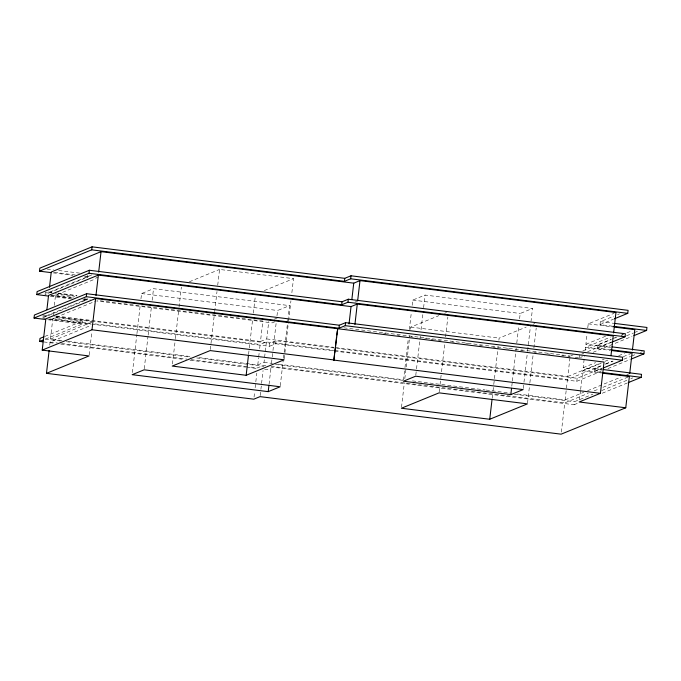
<?xml version="1.0" encoding="UTF-8"?>
<svg xmlns="http://www.w3.org/2000/svg" width="681" height="681" viewBox="0 0 681 681"><rect width="100%" height="100%" fill="white"/><g stroke="black" fill="none" stroke-linecap="round" stroke-linejoin="round"><path stroke-width="0.51" stroke-dasharray="3.4 2.55" d="M45.295 292.549L45.065 294.55L87.636 277.167L87.866 275.167M49.739 345.199L50.096 342.075L90.735 325.484M62.022 340.517L50.445 339.07L52.812 318.64L95.374 301.257M53.161 315.635L53.51 312.57M54.344 305.42L55.519 295.205L96.157 278.606M45.448 339.053L82.214 324.045L82.563 321.04L54.293 317.516M43.32 317.593L84.921 300.602L85.151 298.601M89.168 354.912L91.824 331.987M132.429 372.575L136.813 334.643M136.941 333.588L140.226 305.139M140.958 298.814L141.571 293.545L153.514 288.667L289.544 305.624L288.199 317.218M144.244 368.753L148.024 336.082M148.152 335.035L151.446 306.578M152.169 300.261L153.514 288.667M172.463 363.96L175.272 339.725M175.392 338.67L178.924 308.118M179.052 307.063L181.367 287.041M210.284 349.523L214.558 312.639M214.677 311.592L216.992 291.57M217.724 285.245L219.554 269.438L293.494 278.657L291.664 294.464M248.599 354.214L249.203 348.944M249.331 347.889L252.617 319.44M253.349 313.115L255.307 296.261M254.047 397.1L254.651 391.89M255.137 387.719L256.822 373.137M198.835 357.568L257.776 364.922L258.601 357.772M258.72 356.75L259.189 352.664M259.665 348.57L260.142 344.484L266.382 341.939L333.75 350.34M56.319 316.027L260.482 341.479L262.849 321.049L97.621 300.449M260.176 395.593L260.772 390.383M260.9 389.336L263.062 370.583M257.776 364.922L264.015 362.369L266.382 341.939M260.482 341.479L266.731 338.934L268.74 321.568M91.773 324.147L269.472 346.306L269.821 343.301L276.069 340.747L577.139 378.287L601.451 368.361M269.063 384.263L271.021 367.408M271.506 363.194L272.111 357.925M272.238 356.87L272.843 351.6M272.97 350.545L276.137 323.152M276.988 315.771L277.601 310.502L289.544 305.624M269.472 346.306L275.72 343.752L276.069 340.747M280.274 385.71L283.322 359.364M283.449 358.317L284.054 353.047M284.181 351.992L288.08 318.274M284.224 358.742L288.489 321.858M288.616 320.811L290.932 300.789M403.501 380.168L404.846 368.574M404.965 367.519L408.26 339.07M409.358 329.587L411.307 312.724M412.158 305.352L412.771 300.083L425.063 295.06L532.499 308.459L531.044 321.1M401.518 407.195L404.318 382.96M404.812 378.738L409.809 335.537M410.541 329.221L410.779 327.11L438.811 315.669M415.793 375.146L416.406 369.877M416.525 368.821L420.305 336.159M421.037 329.834L422.986 312.979M423.599 307.71L425.063 295.06M439.211 391.805L439.943 385.48M440.062 384.425L441.399 372.83M441.526 371.783L444.693 344.382M445.544 337.01L447.868 316.988M492.184 398.189L492.916 391.864M493.035 390.809L493.648 385.54M493.768 384.493L498.16 346.552M498.892 340.236L499.13 338.125L526.192 327.076M511.797 386.187L512.282 381.973M512.41 380.917L516.189 348.246M516.794 342.986L518.743 326.122M519.603 318.742L520.207 313.481L532.499 308.459M523.238 388.536L523.851 383.275M523.97 382.22L527.503 351.66M527.63 350.604L530.431 326.369M527.562 402.82L529.75 383.846M529.878 382.799L533.044 355.397M533.895 348.025L536.211 328.004M561.365 432.086L564.745 402.914L588.239 393.32M517.722 394.001L565.094 399.909L567.452 379.479L601.723 365.484M335.154 347.463L567.801 376.474L570.167 356.035L573.104 354.835M264.662 369.477L266.765 369.74L273.004 367.195L574.083 404.727L574.423 401.722L592.904 394.18M275.72 343.752L576.79 381.292L577.139 378.287M579.505 357.857L579.846 354.852M579.446 399.892L580.527 390.511M580.646 389.472L582.817 370.719L601.127 363.245M601.791 370.038L583.166 367.714L584.468 356.478M585.175 350.349L585.532 347.284L610.389 337.129M610.704 347.37L585.881 344.28L587.065 334.065M587.771 327.927L588.239 323.841L614.049 313.303M600.838 372.303L594.632 371.528L594.973 368.523L601.663 365.791M610.789 349.77L597.339 348.093L597.688 345.088L611.061 339.623M612.466 326.199L600.055 324.65L600.395 321.645L613.768 316.188M91.85 274.877L48.896 292.413L52.02 292.804M46.189 315.848L88.155 298.712M44.827 336.448L82.563 321.04M189.395 281.755L219.554 269.438M50.445 339.07L92.046 322.087M264.305 290.574L293.494 278.657M274.315 319.134L277.882 317.678M274.86 321.772L272.187 322.871L96.591 300.976M354.954 302.134L356.733 301.411M444.608 313.294L446.54 312.511M532.959 324.309L534.891 323.526M617.59 314.631L619.506 313.847M600.055 324.65L613.428 319.193M585.881 344.28L605.954 336.082M582.893 350.843L611.291 339.249M612.27 338.849L616.186 337.248M621.081 335.248L623.047 334.448M626.963 332.847L631.857 330.847M614.883 338.065L616.79 337.282M621.566 335.333L623.481 334.55M581.795 354.06L583.736 353.26M587.626 351.677L610.968 342.143M626.529 335.793L633.339 333.009M634.309 332.617L638.199 331.026M597.339 348.093L611.666 342.237M580.476 357.457L582.417 356.665M593.117 352.298L632.019 336.414M583.166 367.714L595.594 362.641M602.285 359.909L604.2 359.125M567.801 376.474L601.093 362.879M605.009 361.279L607.946 360.079M618.723 355.678L624.596 353.277M605.647 363.884L612.5 361.083M623.268 356.682L631.1 353.482M605.486 364.233L613.121 361.109M623.813 359.227L630.623 356.444M631.593 356.052L636.463 354.069M640.344 352.477L642.294 351.685M594.632 371.528L602.268 368.404M576.79 381.292L601.102 371.366M607.912 368.583L630.274 359.449M565.094 399.909L583.694 392.307M587.609 390.715L620.902 377.112M626.784 374.72L629.721 373.52M594.121 390.92L599.016 388.919M602.932 387.319L628.393 376.925M601.655 390.605L626.937 380.279M630.827 378.696L632.777 377.895M574.083 404.727L578.944 402.743M602.276 393.218L627.567 382.892M600.395 321.645L613.845 323.322M412.771 300.083L520.207 313.481M588.239 323.841L613.07 326.94M47.151 269.072L53.433 269.855M58.668 270.51L79.609 273.124M54.386 272.366L75.199 274.962M85.602 276.265L89.764 276.784M96.004 277.559L98.09 277.822M53.084 272.86L72.978 275.345M84.495 276.775L87.636 277.167M597.688 345.088L610.099 346.629M585.532 347.284L610.355 350.375M141.571 293.545L277.601 310.502M410.779 327.11L499.13 338.125M343.837 327.816L570.167 356.035M383.701 333.443L385.804 333.707M397.381 335.146L399.492 335.41M411.069 336.857L413.171 337.121M424.757 338.559L426.859 338.823M431.073 339.351L433.176 339.615M438.436 340.27L440.547 340.534M452.124 341.973L454.227 342.237M465.813 343.684L467.915 343.948M479.492 345.386L481.603 345.65M493.18 347.097L495.283 347.353M506.868 348.8L508.971 349.064M520.548 350.502L522.659 350.766M534.236 352.213L536.339 352.477M547.924 353.916L550.027 354.18M561.604 355.627L563.715 355.891M567.92 356.41L570.031 356.674M575.292 357.329L578.45 357.721M48.572 291.936L51.722 292.336M58.03 293.119L76.962 295.477M58.26 293.579L76.996 295.92M45.482 292.643L49.67 293.162M54.906 293.817L74.799 296.295M55.519 295.205L73.412 297.435M83.933 298.746L90.25 299.529M51.373 295.341L72.407 297.963M83.976 299.402L88.181 299.929M50.632 295.682L71.445 298.269M82.886 299.7L88.096 300.347M50.368 296.295L70.262 298.78M82.827 300.347L84.921 300.602M594.973 368.523L602.217 369.425M582.817 370.719L601.442 373.043M266.731 338.934L334.099 347.336M334.805 350.468L567.452 379.479M42.707 314.98L49.015 315.771M56.37 316.691L269.821 343.301M54.514 316.886L91.969 321.56M42.775 316.078L46.963 316.597M52.812 318.64L90.701 323.364M94.906 323.884L260.142 344.484M42.358 317.984L45.508 318.385M49.713 318.904L90.726 324.02M48.955 319.244L90.582 324.437M47.661 319.738L82.214 324.045M264.015 362.369L272.434 363.424M278.75 364.207L402.973 379.692M412.448 380.875L422.978 382.186M424.025 382.322L485.085 389.932M486.14 390.06L510.35 393.082M275.456 364.454L402.837 380.33M514.419 394.239L574.423 401.722M265.777 365.637L263.666 365.374L257.427 367.927L249.008 366.872M271.038 366.293L564.745 402.914M68.338 341.3L191.472 356.657M45.252 339.078L61.018 341.045M66.278 341.7L190.357 357.167M196.664 357.951L263.956 366.344M50.096 342.075L57.468 342.994M61.673 343.522L186.917 359.134M191.123 359.662L247.952 366.744M43.848 341.947L54.361 343.258M60.677 344.05L183.7 359.381M190.008 360.172L245.73 367.119M246.786 367.255L258.354 368.693"/><path stroke-width="1.02" d="M45.567 319.474L34.05 318.036L34.399 315.031L86.632 293.707L339.334 325.212L345.582 322.666L622.672 357.21L622.332 360.215L603.221 368.012M48.274 296.039L36.765 294.601L37.106 291.596L89.347 270.263L342.049 301.777L348.289 299.223L625.388 333.775L625.039 336.78L611.666 342.237M50.99 272.604L39.472 271.166L39.821 268.161L92.054 246.828L344.756 278.333L351.004 275.788L628.103 310.34L627.754 313.345L614.381 318.802M42.801 341.819L39.643 341.428L39.992 338.423L43.865 336.84M49.134 350.409L46.478 373.333L89.049 355.95L42.222 350.111L45.84 318.853L95.621 298.525L337.767 328.719L333.869 360.087L334.473 354.878M46.895 309.719L48.547 295.418L98.336 275.09L351.038 306.595L357.278 304.049L613.249 335.963L611.01 355.371M49.492 287.305L51.262 271.983L101.043 251.655L353.745 283.16L359.994 280.615L615.964 312.528L613.598 332.958M34.05 318.036L86.283 296.712L86.632 293.707M36.765 294.601L88.998 273.268L89.347 270.263M39.472 271.166L91.705 249.833L92.054 246.828M42.222 350.111L92.003 329.783L95.621 298.525M95.97 295.52L98.336 275.09M98.677 272.085L101.043 251.655M246.156 375.291L284.105 359.798L210.165 350.579L172.225 366.072L246.156 375.291L248.48 355.269M268.212 391.643L280.155 386.765L144.125 369.809L132.182 374.678L268.212 391.643L268.944 385.318M334.711 352.792L335.197 348.629M335.435 346.544L336.525 337.163M336.763 335.078L337.248 330.915M86.283 296.712L338.993 328.216L339.334 325.212M88.998 273.268L341.7 304.782L342.049 301.777M91.705 249.833L344.416 281.338L344.756 278.333M338.993 328.216L345.233 325.671L345.582 322.666M341.7 304.782L347.94 302.228L348.289 299.223M344.416 281.338L350.655 278.793L351.004 275.788M349.03 323.96L351.038 306.595M351.856 299.504L353.745 283.16M354.92 324.479L357.278 304.049M357.627 301.045L359.994 280.615M489.741 419.258L527.434 403.867L439.083 392.852L401.398 408.242L489.741 419.258L492.065 399.245M510.818 394.614L523.119 389.592L415.674 376.201L403.382 381.215L510.818 394.614L511.55 388.289M602.472 373.171L629.372 376.525L625.754 407.783L579.199 401.977L600.404 393.32L604.021 362.062L337.767 328.719M629.721 373.52L632.079 353.081L611.393 350.502M632.428 350.077L634.794 329.647L614.109 327.067M628.537 382.492L641.179 377.334L641.528 374.329L603.255 369.553M631.244 359.057L643.894 353.89L644.235 350.885L612.168 346.893M633.96 335.622L646.601 330.455L646.95 327.45L614.883 323.449M39.643 341.428L43.516 339.845M625.754 407.783L561.127 434.172L260.048 396.631L253.809 399.185L46.478 373.333M350.655 278.793L627.754 313.345M613.496 326.327L646.601 330.455M347.94 302.228L625.039 336.78M610.789 349.77L643.894 353.89M345.233 325.671L622.332 360.215M601.868 372.43L641.179 377.334M92.003 329.783L334.15 359.977M333.869 360.087L600.404 393.32"/></g></svg>
